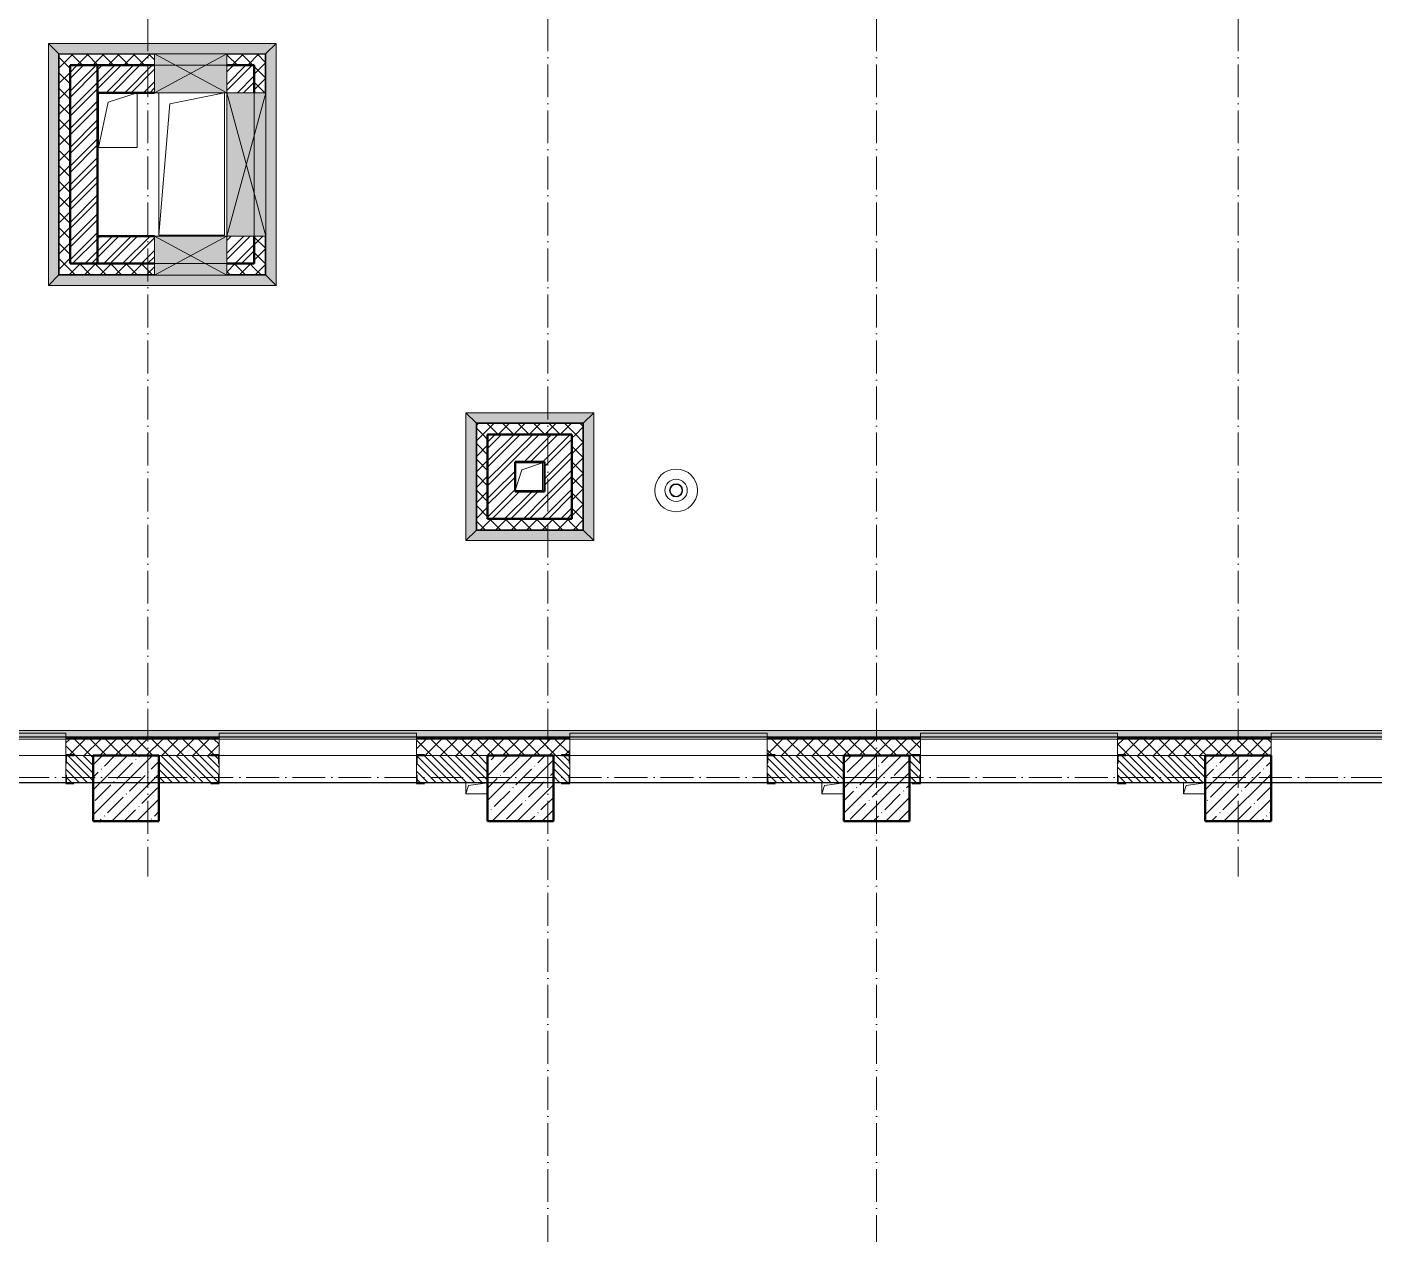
# Model space of a CAD drawing. Header units: millimetres. Extents: x -213536 to 1564669, y -45299 to 942238.
# Drawn here: x 575478 to 587773, y 634957 to 645975 of the extents above; entities that cross this region are included whole.
import ezdxf

# ---------------------------------------------------------------- set-up
doc = ezdxf.new("R2010")
doc.units = ezdxf.units.MM
doc.linetypes.add('50_200_ШТРИХ_1Т_ш5_п1_п1_', pattern=[700, 500, -100, 0, -100])
for name, color, linetype, lineweight in [('3.1) ЖБ окна 1.2 м', 102, 'Continuous', 30), ('5) Швы', 2, 'Continuous', 30), ('A-DETL-GENF-OTLN', 7, 'Continuous', 9), ('A-FLOR-____-OTLN', 7, 'Continuous', 9), ('A-GENM-____-MCUT', 7, 'Continuous', 25), ('A-GENM-____-OTLN', 7, 'Continuous', 9), ('A-GENM-____-OTLN-1', 7, 'Continuous', 25), ('A-GLAZ-____-OTLN', 7, 'Continuous', 9), ('A-WALL-____-MCUT', 7, 'Continuous', 13), ('A-WALL-____-MCUT-1', 7, 'Continuous', 9), ('A-WALL-____-MCUT-2', 7, 'Continuous', 50), ('A-WALL-____-OTLN', 7, 'Continuous', 9), ('A-WALL-____-PATT-1', 7, 'Continuous', 9), ('A-WALL-FNSH-MCUT-1', 7, 'Continuous', 9), ('S-COLS-____-MCUT', 7, 'Continuous', 50), ('S-COLS-____-OTLN', 7, 'Continuous', 9), ('S-GRID-____-OTLN-1', 7, '50_200_ШТРИХ_1Т_ш5_п1_п1_', 9)]:
    doc.layers.add(name, color=color, linetype=linetype, lineweight=lineweight)
doc.layers.add('A-GLAZ-____-OTLN-1', color=7, linetype='Continuous', lineweight=9, true_color=0xc0c0c0)
pattern_1 = [(45, (544282.64, 571544.04), (-70.71068, 70.71068), []), (135, (544282.64, 571544.04), (-70.71068, -70.71068), [])]
pattern_2 = [(135, (544282.637, 571544.04), (-35.35534, -35.35534), [])]
pattern_3 = [(45, (544282.64, 571544.04), (-85.53659, 85.53659), []), (45, (544339.66, 571544.04), (-85.53659, 85.53659), [])]

# ---------------------------------------------------------------- blocks, each defined once
blk = doc.blocks.new('BSC_Колонна _Прямоугольная - 600х600-V73-АР1_План отверстий 2 этажа в осях 1-64_Ю-ЯЯ')
at = {"layer": 'S-COLS-____-OTLN'}
h = blk.add_hatch(dxfattribs=at)
h.set_pattern_fill('FP_85', color=256, style=0, pattern_type=2)
h.set_pattern_definition([(45, (-35700, -67481.04), (-114.04925, 114.04925), []), (45, (-35585.95, -67481.04), (-114.04925, 114.04925), [201.613, -40.323, 3.353, -36.97])])
h.paths.add_polyline_path([(-300, -300), (300, -300), (300, 300), (-300, 300)], flags=0)
at = {"layer": 'S-COLS-____-MCUT'}
for p, q in [((300, 300), (-300, 300)), ((-300, 300), (-300, -300)), ((300, -300), (300, 300)), ((-300, -300), (300, -300))]:
    blk.add_line(p, q, dxfattribs=at)
blk = doc.blocks.new('BSC_Колонна _Прямоугольная - 600х600-V77-АР1_План отверстий 2 этажа в осях 1-64_Ю-ЯЯ')
at = {"layer": 'S-COLS-____-OTLN'}
h = blk.add_hatch(dxfattribs=at)
h.set_pattern_fill('FP_89', color=256, style=0, pattern_type=2)
h.set_pattern_definition([(45, (-38950, -67481.04), (-114.04925, 114.04925), []), (45, (-38835.95, -67481.04), (-114.04925, 114.04925), [201.613, -40.323, 3.353, -36.97])])
h.paths.add_polyline_path([(-300, -300), (300, -300), (300, 300), (-300, 300), (-300, 237)], flags=0)
at = {"layer": 'S-COLS-____-MCUT'}
for p, q in [((300, 300), (-300, 300)), ((-300, 300), (-300, -300)), ((300, -300), (300, 300)), ((-300, -300), (300, -300))]:
    blk.add_line(p, q, dxfattribs=at)
blk = doc.blocks.new('BSC_Колонна _Прямоугольная - 600х600-V85-АР1_План отверстий 2 этажа в осях 1-64_Ю-ЯЯ')
at = {"layer": 'S-COLS-____-OTLN'}
h = blk.add_hatch(dxfattribs=at)
h.set_pattern_fill('FP_98', color=256, style=0, pattern_type=2)
h.set_pattern_definition([(45, (-42250, -67481.04), (-114.04925, 114.04925), []), (45, (-42135.95, -67481.04), (-114.04925, 114.04925), [201.613, -40.323, 3.353, -36.97])])
h.paths.add_polyline_path([(-300, -300), (300, -300), (300, 300), (-300, 300)], flags=0)
at = {"layer": 'S-COLS-____-MCUT'}
for p, q in [((300, 300), (-300, 300)), ((-300, 300), (-300, -300)), ((300, -300), (300, 300)), ((-300, -300), (300, -300))]:
    blk.add_line(p, q, dxfattribs=at)
blk = doc.blocks.new('BSC_Колонна _Прямоугольная - 600х600-V89-АР1_План отверстий 2 этажа в осях 1-64_Ю-ЯЯ')
at = {"layer": 'S-COLS-____-OTLN'}
h = blk.add_hatch(dxfattribs=at)
h.set_pattern_fill('FP_102', color=256, style=0, pattern_type=2)
h.set_pattern_definition([(45, (-32100, -67481.04), (-114.04925, 114.04925), []), (45, (-31985.95, -67481.04), (-114.04925, 114.04925), [201.613, -40.323, 3.353, -36.97])])
h.paths.add_polyline_path([(-300, -300), (300, -300), (300, 300), (-300, 300)], flags=0)
at = {"layer": 'S-COLS-____-MCUT'}
for p, q in [((300, 300), (-300, 300)), ((-300, 300), (-300, -300)), ((300, -300), (300, 300)), ((-300, -300), (300, -300))]:
    blk.add_line(p, q, dxfattribs=at)
blk = doc.blocks.new('Фахверк_СКБ_Уголок - 250_1500-27508739-АР1_План отверстий 2 этажа в осях 1-64_Ю-ЯЯ')
at = {"layer": 'A-GENM-____-MCUT'}
for p, q in [((125, 181), (50, 181)), ((50, 181), (50, 175)), ((50, 175), (119, 175)), ((119, 175), (119, 106)), ((125, 106), (125, 181)), ((119, 106), (125, 106)), ((119, -75), (50, -75)), ((50, -75), (50, -81)), ((50, -81), (125, -81)), ((125, -6), (119, -6)), ((119, -6), (119, -75)), ((125, -81), (125, -6))]:
    blk.add_line(p, q, dxfattribs=at)
blk = doc.blocks.new('Фахверк_СКБ_Уголок - 250_1500-27504248-АР1_План отверстий 2 этажа в осях 1-64_Ю-ЯЯ')
at = {"layer": 'A-GENM-____-MCUT'}
for p, q in [((200, 181), (125, 181)), ((125, 181), (125, 106)), ((131, 106), (131, 175)), ((131, 175), (200, 175)), ((200, 175), (200, 181)), ((125, 106), (131, 106)), ((131, -6), (125, -6)), ((125, -6), (125, -81)), ((125, -81), (200, -81)), ((131, -75), (131, -6)), ((200, -75), (131, -75)), ((200, -81), (200, -75))]:
    blk.add_line(p, q, dxfattribs=at)
blk = doc.blocks.new('Фахверк_СКБ_Уголок - 250_1500_1-27508816-АР1_План отверстий 2 этажа в осях 1-64_Ю-ЯЯ')
at = {"layer": 'A-GENM-____-MCUT'}
for p, q in [((200, 181), (125, 181)), ((125, 181), (125, 106)), ((131, 106), (131, 175)), ((131, 175), (200, 175)), ((200, 175), (200, 181)), ((125, 106), (131, 106)), ((131, -6), (125, -6)), ((125, -6), (125, -81)), ((125, -81), (200, -81)), ((131, -75), (131, -6)), ((200, -75), (131, -75)), ((200, -81), (200, -75))]:
    blk.add_line(p, q, dxfattribs=at)
blk = doc.blocks.new('Отлив_СКБ - Отлив витража_СФТК-31884011-АР1_План отверстий 2 этажа в осях 1-64_Ю-ЯЯ')
at = {"layer": 'A-GLAZ-____-OTLN-1'}
for points in [[(1800, 2), (1800, 37), (0, 37), (0, 2), (1715, 2)], [(1715, 0), (1800, 0), (1800, 2), (0, 2), (0, 0)]]:
    blk.add_hatch(color=256, dxfattribs=at).paths.add_polyline_path(points, flags=0)
at = {"layer": 'A-GLAZ-____-OTLN'}
for p, q in [((0, 3), (0, 37)), ((1800, 37), (0, 37)), ((0, 2), (1800, 2)), ((1800, 37), (1800, 3)), ((1800, 0), (0, 0))]:
    blk.add_line(p, q, dxfattribs=at)
blk = doc.blocks.new('Кровельный аэратор - 143_Кровельный аэратор-15605992-АР1_План отверстий 2 этажа в осях 1-64_Ю-ЯЯ')
at = {"layer": 'A-GENM-____-OTLN'}
for radius, start, end in [(195, 360, 180), (195, 180, 360), (102, 360, 180), (102, 180, 360), (60, 360, 180), (60, 180, 360), (55, 360, 180), (55, 180, 360)]:
    blk.add_arc((0, 0), radius, start, end, dxfattribs=at)
blk = doc.blocks.new('AR_Отверстие прямоугольное _в плите_ - AR_Отверстие прямоугольное _в плите_-V173-АР1_План отверстий 2 этажа в осях 1-64_Ю-ЯЯ')
at = {"layer": 'A-GENM-____-OTLN'}
for p, q in [((-100, 50), (-100, -50)), ((-100, -50), (-75, 25)), ((-75, 25), (100, 50)), ((-100, -50), (100, -50))]:
    blk.add_line(p, q, dxfattribs=at)
blk = doc.blocks.new('AR_Отверстие прямоугольное _в плите_ - AR_Отверстие прямоугольное _в плите_-30552544-АР1_План отверстий 2 этажа в осях 1-64_Ю-ЯЯ')
at = {"layer": 'A-GENM-____-OTLN'}
for p, q in [((300, 650), (-300, 650)), ((-300, 650), (-300, -650)), ((-200, 550), (300, 650)), ((300, -650), (300, 650)), ((-300, -650), (-200, 550)), ((-300, -650), (300, -650))]:
    blk.add_line(p, q, dxfattribs=at)
blk = doc.blocks.new('AR_Отверстие прямоугольное _в плите_ - AR_Отверстие прямоугольное _в плите_-V194-АР1_План отверстий 2 этажа в осях 1-64_Ю-ЯЯ')
at = {"layer": 'A-GENM-____-OTLN'}
for p, q in [((175, 250), (-175, 250)), ((-175, 250), (-175, -250)), ((-87, 163), (175, 250)), ((175, -250), (175, 250)), ((-175, -250), (-87, 163)), ((-175, -250), (175, -250))]:
    blk.add_line(p, q, dxfattribs=at)
blk = doc.blocks.new('AR_Отверстие прямоугольное _в плите_ - AR_Отверстие прямоугольное _в плите_-30458064-АР1_План отверстий 2 этажа в осях 1-64_Ю-ЯЯ')
at = {"layer": 'A-GENM-____-OTLN'}
for p, q in [((125, 125), (-125, 125)), ((-63, 63), (125, 125)), ((125, -125), (125, 125)), ((-125, -125), (-63, 63)), ((-125, -125), (125, -125))]:
    blk.add_line(p, q, dxfattribs=at)
blk = doc.blocks.new('AR_Отверстие прямоугольное _в стене__БезПР - AR_Отверстие прямоугольное _в стене__БезПР-32490818-АР1_План отверстий 2 этажа в осях 1-64_Ю-ЯЯ')
at = {"layer": 'A-GLAZ-____-OTLN'}
blk.add_hatch(color=256, dxfattribs=at).paths.add_polyline_path([(655, -20), (655, 230), (-655, 230), (-655, -125), (655, -125)], flags=0)
at = {"layer": 'A-DETL-GENF-OTLN'}
for p, q in [((-655, -125), (-655, 230)), ((-655, 230), (655, 230)), ((655, 230), (-655, -125)), ((-655, 230), (655, -125)), ((655, 230), (-655, 230)), ((-655, 230), (-655, -125)), ((655, 230), (655, -125)), ((655, -125), (655, 230)), ((655, -125), (-655, -125)), ((-655, -125), (655, -125))]:
    blk.add_line(p, q, dxfattribs=at)
at = {"layer": 'A-GLAZ-____-OTLN'}
blk.add_line((655, 125), (-655, 125), dxfattribs=at)
blk = doc.blocks.new('AR_Отверстие прямоугольное _в стене__БезПР - AR_Отверстие прямоугольное _в стене__БезПР-32490844-АР1_План отверстий 2 этажа в осях 1-64_Ю-ЯЯ')
at = {"layer": 'A-GLAZ-____-OTLN'}
blk.add_hatch(color=256, dxfattribs=at).paths.add_polyline_path([(-330, 125), (-330, -230), (330, -230), (330, 125), (6, 125)], flags=0)
at = {"layer": 'A-DETL-GENF-OTLN'}
for p, q in [((330, 125), (-330, 125)), ((-330, 125), (-330, -230)), ((330, -230), (-330, 125)), ((-330, -230), (330, 125)), ((-330, 125), (330, 125)), ((-330, -230), (-330, 125)), ((330, -230), (330, 125)), ((330, 125), (330, -230)), ((-330, -230), (330, -230)), ((330, -230), (-330, -230))]:
    blk.add_line(p, q, dxfattribs=at)
at = {"layer": 'A-GLAZ-____-OTLN'}
blk.add_line((330, -125), (-330, -125), dxfattribs=at)
blk = doc.blocks.new('AR_Отверстие прямоугольное _в стене__БезПР - AR_Отверстие прямоугольное _в стене__БезПР-32490823-АР1_План отверстий 2 этажа в осях 1-64_Ю-ЯЯ')
at = {"layer": 'A-GLAZ-____-OTLN'}
blk.add_hatch(color=256, dxfattribs=at).paths.add_polyline_path([(6, 230), (-330, 230), (-330, -125), (330, -125), (330, 230)], flags=0)
at = {"layer": 'A-DETL-GENF-OTLN'}
for p, q in [((-330, -125), (-330, 230)), ((-330, 230), (330, 230)), ((330, 230), (-330, -125)), ((-330, 230), (330, -125)), ((330, 230), (-330, 230)), ((-330, 230), (-330, -125)), ((330, 230), (330, -125)), ((330, -125), (330, 230)), ((330, -125), (-330, -125)), ((-330, -125), (330, -125))]:
    blk.add_line(p, q, dxfattribs=at)
at = {"layer": 'A-GLAZ-____-OTLN'}
blk.add_line((330, 125), (-330, 125), dxfattribs=at)
blk = doc.blocks.new('Отлив_СКБ1 - Отлив_Шахты-32492619-АР1_План отверстий 2 этажа в осях 1-64_Ю-ЯЯ')
at = {"layer": 'A-GLAZ-____-OTLN-1'}
blk.add_hatch(color=256, dxfattribs=at).paths.add_polyline_path([(1783, 103), (1879, 199), (-199, 199), (-103, 103), (-103, 105), (1783, 105)], flags=0)
at = {"layer": 'A-GLAZ-____-OTLN'}
for p, q in [((-103, 103), (-199, 199)), ((1879, 199), (-199, 199)), ((1879, 199), (1783, 103))]:
    blk.add_line(p, q, dxfattribs=at)
blk = doc.blocks.new('Отлив_СКБ1 - Отлив_Шахты-32497784-АР1_План отверстий 2 этажа в осях 1-64_Ю-ЯЯ')
at = {"layer": 'A-GLAZ-____-OTLN-1'}
blk.add_hatch(color=256, dxfattribs=at).paths.add_polyline_path([(2009, 199), (-199, 199), (-103, 103), (-103, 105), (1913, 105), (1913, 103), (1915, 105)], flags=0)
at = {"layer": 'A-GLAZ-____-OTLN'}
for p, q in [((-103, 103), (-199, 199)), ((2009, 199), (-199, 199)), ((2009, 199), (1913, 103))]:
    blk.add_line(p, q, dxfattribs=at)
blk = doc.blocks.new('Отлив_СКБ1 - Отлив_Шахты-32497870-АР1_План отверстий 2 этажа в осях 1-64_Ю-ЯЯ')
at = {"layer": 'A-GLAZ-____-OTLN-1'}
blk.add_hatch(color=256, dxfattribs=at).paths.add_polyline_path([(969, -199), (873, -103), (873, -105), (-103, -105), (-103, -103), (-199, -199), (875, -199)], flags=0)
at = {"layer": 'A-GLAZ-____-OTLN'}
for p, q in [((-199, -199), (-103, -103)), ((873, -103), (969, -199)), ((-199, -199), (969, -199))]:
    blk.add_line(p, q, dxfattribs=at)
blk = doc.blocks.new('Отлив_СКБ1 - Отлив_Фасады на кровле-32719942-АР1_План отверстий 2 этажа в осях 1-64_Ю-ЯЯ')
at = {"layer": 'A-GLAZ-____-OTLN-1'}
blk.add_hatch(color=256, dxfattribs=at).paths.add_polyline_path([(18850, 170), (18850, 204), (20650, 204), (20650, 170), (21320, 170), (21320, 228), (228, 228), (170, 170), (2850, 170), (2850, 204), (4650, 204), (4650, 170), (6050, 170), (6050, 204), (7850, 204), (7850, 170), (9250, 170), (9250, 204), (11050, 204), (11050, 170), (12450, 170), (12450, 204), (14250, 204), (14250, 170), (15650, 170), (15650, 204), (17450, 204), (17450, 170), (18705, 170)], flags=0)
at = {"layer": 'A-GLAZ-____-OTLN'}
blk.add_line((21320, 228), (228, 228), dxfattribs=at)
blk = doc.blocks.new('2этаж')
at = {"layer": 'S-GRID-____-OTLN-1', "color": 251, "ltscale": 0.6, "true_color": 0x636466}
for p, q in [((16708.3, 549908.8), (16708.3, 525691.4)), ((20358.3, 549908.8), (20358.3, 511907.5)), ((23358.3, 549908.8), (23358.3, 511907.5)), ((26658.3, 549908.8), (26658.3, 525691.4)), ((88482.7, 526597), (-20260.4, 526597))]:
    blk.add_line(p, q, dxfattribs=at)

msp = doc.modelspace()

# ---------------------------------------------------------------- hatches: boundary and pattern name
at = {"layer": 'A-WALL-____-PATT-1'}
h = msp.add_hatch(dxfattribs=at)
h.set_pattern_fill('FP_1', color=256, style=0, pattern_type=2)
h.set_pattern_definition(pattern_1)
h.paths.add_polyline_path([(577552.6, 645625.1), (577652.6, 645625.1), (577652.6, 645725.1), (577302.6, 645725.1), (577302.6, 645625.1)], flags=0)
h.paths.add_polyline_path([(576122.6, 645625.1), (576642.6, 645625.1), (576642.6, 645725.1), (575772.6, 645725.1), (575772.6, 645625.1), (576082.5, 645625.1)], flags=0)
h = msp.add_hatch(dxfattribs=at)
h.set_pattern_fill('FP_1', color=256, style=0, pattern_type=2)
h.set_pattern_definition(pattern_1)
h.paths.add_polyline_path([(575872.6, 643815.1), (575872.6, 645625.1), (575772.6, 645625.1), (575772.6, 643815.1)], flags=0)
h = msp.add_hatch(dxfattribs=at)
h.set_pattern_fill('FP_3', color=256, style=0, pattern_type=2)
h.set_pattern_definition(pattern_3)
h.paths.add_polyline_path([(576122.6, 643815.1), (576122.6, 645625.1), (575872.6, 645625.1), (575872.6, 643815.1), (576082.5, 643815.1)], flags=0)
h = msp.add_hatch(dxfattribs=at)
h.set_pattern_fill('FP_3', color=256, style=0, pattern_type=2)
h.set_pattern_definition(pattern_3)
h.paths.add_polyline_path([(577552.6, 645375.1), (577552.6, 645625.1), (577302.6, 645625.1), (577302.6, 645375.1)], flags=0)
h.paths.add_polyline_path([(576642.6, 645375.1), (576642.6, 645625.1), (576122.6, 645625.1), (576122.6, 645375.1)], flags=0)
h = msp.add_hatch(dxfattribs=at)
h.set_pattern_fill('FP_1', color=256, style=0, pattern_type=2)
h.set_pattern_definition(pattern_1)
h.paths.add_polyline_path([(577652.6, 643715.1), (577652.6, 644065.1), (577552.6, 644065.1), (577552.6, 643715.1)], flags=0)
h.paths.add_polyline_path([(577552.6, 645375.1), (577652.6, 645375.1), (577652.6, 645625.1), (577552.6, 645625.1)], flags=0)
h = msp.add_hatch(dxfattribs=at)
h.set_pattern_fill('FP_3', color=256, style=0, pattern_type=2)
h.set_pattern_definition(pattern_3)
h.paths.add_polyline_path([(576642.6, 643815.1), (576642.6, 644065.1), (576122.6, 644065.1), (576122.6, 643815.1)], flags=0)
h = msp.add_hatch(dxfattribs=at)
h.set_pattern_fill('FP_3', color=256, style=0, pattern_type=2)
h.set_pattern_definition(pattern_3)
h.paths.add_polyline_path([(577552.6, 643815.1), (577552.6, 644065.1), (577302.6, 644065.1), (577302.6, 643815.1), (577408.1, 643815.1)], flags=0)
h = msp.add_hatch(dxfattribs=at)
h.set_pattern_fill('FP_1', color=256, style=0, pattern_type=2)
h.set_pattern_definition(pattern_1)
h.paths.add_polyline_path([(577408.1, 643715.1), (577552.6, 643715.1), (577552.6, 643815.1), (577302.6, 643815.1), (577302.6, 643715.1)], flags=0)
h.paths.add_polyline_path([(576082.5, 643715.1), (576642.6, 643715.1), (576642.6, 643815.1), (575772.6, 643815.1), (575772.6, 643715.1)], flags=0)
h = msp.add_hatch(dxfattribs=at)
h.set_pattern_fill('FP_1', color=256, style=0, pattern_type=2)
h.set_pattern_definition(pattern_1)
h.paths.add_polyline_path([(580552.6, 642255.1), (580552.6, 642355.1), (579582.6, 642355.1), (579582.6, 642255.1), (580501.2, 642255.1)], flags=0)
h = msp.add_hatch(dxfattribs=at)
h.set_pattern_fill('FP_1', color=256, style=0, pattern_type=2)
h.set_pattern_definition(pattern_1)
h.paths.add_polyline_path([(579682.6, 641485.1), (579682.6, 642255.1), (579582.6, 642255.1), (579582.6, 641485.1), (579617.5, 641485.1)], flags=0)
h = msp.add_hatch(dxfattribs=at)
h.set_pattern_fill('FP_3', color=256, style=0, pattern_type=2)
h.set_pattern_definition(pattern_3)
h.paths.add_polyline_path([(579932.6, 642005.1), (580452.6, 642005.1), (580452.6, 642255.1), (579682.6, 642255.1), (579682.6, 642005.1)], flags=0)
h = msp.add_hatch(dxfattribs=at)
h.set_pattern_fill('FP_1', color=256, style=0, pattern_type=2)
h.set_pattern_definition(pattern_1)
h.paths.add_polyline_path([(580552.6, 641385.1), (580552.6, 642255.1), (580452.6, 642255.1), (580452.6, 641385.1), (580501.2, 641385.1)], flags=0)
h = msp.add_hatch(dxfattribs=at)
h.set_pattern_fill('FP_3', color=256, style=0, pattern_type=2)
h.set_pattern_definition(pattern_3)
h.paths.add_polyline_path([(579932.6, 641735.1), (579932.6, 642005.1), (579682.6, 642005.1), (579682.6, 641735.1)], flags=0)
h = msp.add_hatch(dxfattribs=at)
h.set_pattern_fill('FP_3', color=256, style=0, pattern_type=2)
h.set_pattern_definition(pattern_3)
h.paths.add_polyline_path([(580452.6, 641485.1), (580452.6, 642005.1), (580202.6, 642005.1), (580202.6, 641485.1)], flags=0)
h = msp.add_hatch(dxfattribs=at)
h.set_pattern_fill('FP_3', color=256, style=0, pattern_type=2)
h.set_pattern_definition(pattern_3)
h.paths.add_polyline_path([(579682.6, 641485.1), (580202.6, 641485.1), (580202.6, 641735.1), (579682.6, 641735.1), (579682.6, 641683.9)], flags=0)
h = msp.add_hatch(dxfattribs=at)
h.set_pattern_fill('FP_1', color=256, style=0, pattern_type=2)
h.set_pattern_definition(pattern_1)
h.paths.add_polyline_path([(579617.5, 641385.1), (580452.6, 641385.1), (580452.6, 641485.1), (579582.6, 641485.1), (579582.6, 641385.1)], flags=0)
h = msp.add_hatch(dxfattribs=at)
h.set_pattern_fill('FP_1', color=256, style=0, pattern_type=2)
h.set_pattern_definition(pattern_1)
h.paths.add_polyline_path([(589482.6, 639325.1), (589497.6, 639325.1), (589497.6, 639475.1), (588632.6, 639475.1), (588632.6, 639325.1), (589338.7, 639325.1)], flags=0)
h.paths.add_polyline_path([(585803.7, 639325.1), (586832.6, 639325.1), (586832.6, 639475.1), (585432.6, 639475.1), (585432.6, 639331.1), (585507.6, 639331.1), (585507.6, 639325.1)], flags=0)
h.paths.add_polyline_path([(583532.6, 639325.1), (583557.6, 639325.1), (583557.6, 639331.1), (583632.6, 639331.1), (583632.6, 639475.1), (582232.6, 639475.1), (582232.6, 639331.1), (582307.6, 639331.1), (582307.6, 639325.1), (583152.5, 639325.1)], flags=0)
h.paths.add_polyline_path([(579617.5, 639325.1), (580357.6, 639325.1), (580357.6, 639331.1), (580432.6, 639331.1), (580432.6, 639475.1), (579032.6, 639475.1), (579032.6, 639331.1), (579107.6, 639331.1), (579107.6, 639325.1)], flags=0)
h.paths.add_polyline_path([(577157.6, 639325.1), (577157.6, 639331.1), (577232.6, 639331.1), (577232.6, 639475.1), (575832.6, 639475.1), (575832.6, 639331.1), (575907.6, 639331.1), (575907.6, 639325.1), (576966.2, 639325.1)], flags=0)
h.paths.add_polyline_path([(573957.6, 639325.1), (573957.6, 639331.1), (574032.6, 639331.1), (574032.6, 639475.1), (572632.6, 639475.1), (572632.6, 639331.1), (572707.6, 639331.1), (572707.6, 639325.1), (573532.6, 639325.1)], flags=0)
h.paths.add_polyline_path([(570757.6, 639325.1), (570757.6, 639331.1), (570832.6, 639331.1), (570832.6, 639475.1), (567982.6, 639475.1), (567982.6, 639325.1), (569012.5, 639325.1)], flags=0)
h = msp.add_hatch(dxfattribs=at)
h.set_pattern_fill('FP_6', color=256, style=0, pattern_type=2)
h.set_pattern_definition(pattern_2)
h.paths.add_polyline_path([(576082.5, 639075.1), (576082.6, 639075.1), (576082.5, 639325.1), (575838.6, 639325.1), (575838.6, 639256.1), (575832.6, 639256.1), (575832.6, 639144.1), (575838.6, 639144.1), (575838.6, 639075.1), (575907.6, 639075.1)], flags=0)
h.paths.add_polyline_path([(574026.6, 639075.1), (574026.6, 639144.1), (574032.6, 639144.1), (574032.6, 639256.1), (574026.6, 639256.1), (574026.6, 639325.1), (573532.6, 639325.1), (573532.6, 639075.1), (573957.6, 639075.1)], flags=0)
h = msp.add_hatch(dxfattribs=at)
h.set_pattern_fill('FP_6', color=256, style=0, pattern_type=2)
h.set_pattern_definition(pattern_2)
h.paths.add_polyline_path([(579617.5, 639075.1), (579682.6, 639075.1), (579682.6, 639325.1), (579038.6, 639325.1), (579038.6, 639256.1), (579032.6, 639256.1), (579032.6, 639144.1), (579038.6, 639144.1), (579038.6, 639075.1), (579107.6, 639075.1)], flags=0)
h.paths.add_polyline_path([(576966.2, 639075.1), (577226.6, 639075.1), (577226.6, 639144.1), (577232.6, 639144.1), (577232.6, 639256.1), (577226.6, 639256.1), (577226.6, 639325.1), (576682.6, 639325.1), (576682.6, 639075.1)], flags=0)
h = msp.add_hatch(dxfattribs=at)
h.set_pattern_fill('FP_6', color=256, style=0, pattern_type=2)
h.set_pattern_definition(pattern_2)
h.paths.add_polyline_path([(582268.7, 639075.1), (582932.6, 639075.1), (582932.6, 639325.1), (582238.6, 639325.1), (582238.6, 639256.1), (582232.6, 639256.1), (582232.6, 639144.1), (582238.6, 639144.1), (582238.6, 639075.1)], flags=0)
h.paths.add_polyline_path([(580426.6, 639075.1), (580426.6, 639144.1), (580432.6, 639144.1), (580432.6, 639256.1), (580426.6, 639256.1), (580426.6, 639325.1), (580282.6, 639325.1), (580282.6, 639075.1), (580357.6, 639075.1)], flags=0)
h = msp.add_hatch(dxfattribs=at)
h.set_pattern_fill('FP_6', color=256, style=0, pattern_type=2)
h.set_pattern_definition(pattern_2)
h.paths.add_polyline_path([(585438.6, 639075.1), (586232.6, 639075.1), (586232.6, 639325.1), (585438.6, 639325.1), (585438.6, 639256.1), (585432.6, 639256.1), (585432.6, 639144.1), (585438.6, 639144.1), (585438.6, 639077)], flags=0)
h.paths.add_polyline_path([(583557.6, 639075.1), (583626.6, 639075.1), (583626.6, 639144.1), (583632.6, 639144.1), (583632.6, 639256.1), (583626.6, 639256.1), (583626.6, 639325.1), (583532.6, 639325.1), (583532.6, 639075.1)], flags=0)

# ---------------------------------------------------------------- linework, layer by layer
at = {"layer": '5) Швы', "color": 2, "lineweight": 30}
msp.add_lwpolyline([(589482.6, 639075.1), (567982.6, 639075.1)], dxfattribs=at)
at = {"layer": 'A-FLOR-____-OTLN'}
for p, q in [((576132.6, 645374.7), (576482.6, 645374.7)), ((576132.6, 644874.7), (576132.6, 645374.7)), ((576482.6, 645374.7), (576482.6, 644874.7)), ((576682.6, 645374.7), (577282.6, 645374.7)), ((576682.6, 644074.7), (576682.6, 645374.7)), ((577282.6, 645374.7), (577282.6, 644074.7)), ((576482.6, 644874.7), (576132.6, 644874.7)), ((577282.6, 644074.7), (576682.6, 644074.7)), ((579932.6, 641995.1), (580182.6, 641995.1)), ((580182.6, 641995.1), (580182.6, 641745.1)), ((580182.6, 641745.1), (579932.6, 641745.1))]:
    msp.add_line(p, q, dxfattribs=at)
at = {"layer": 'A-WALL-____-MCUT'}
for p, q in [((575907.6, 639325.1), (576082.6, 639325.1)), ((576682.6, 639325.1), (577157.6, 639325.1)), ((579107.6, 639325.1), (579682.6, 639325.1)), ((580282.6, 639325.1), (580357.6, 639325.1)), ((582307.6, 639325.1), (582932.6, 639325.1)), ((583532.6, 639325.1), (583557.6, 639325.1)), ((585507.6, 639325.1), (586232.6, 639325.1)), ((575832.6, 639256.1), (575832.6, 639144.1)), ((577232.6, 639144.1), (577232.6, 639256.1)), ((579032.6, 639256.1), (579032.6, 639144.1)), ((580432.6, 639144.1), (580432.6, 639256.1)), ((582232.6, 639256.1), (582232.6, 639144.1)), ((583632.6, 639144.1), (583632.6, 639256.1)), ((585432.6, 639256.1), (585432.6, 639144.1)), ((575907.6, 639075.1), (576082.6, 639075.1)), ((576682.6, 639075.1), (577157.6, 639075.1)), ((579107.6, 639075.1), (579682.6, 639075.1)), ((580282.6, 639075.1), (580357.6, 639075.1)), ((582307.6, 639075.1), (582932.6, 639075.1)), ((583532.6, 639075.1), (583557.6, 639075.1)), ((585507.6, 639075.1), (586232.6, 639075.1))]:
    msp.add_line(p, q, dxfattribs=at)
at = {"layer": 'A-WALL-____-MCUT-1'}
for p, q in [((575769.6, 645730.1), (575767.6, 645730.1)), ((575767.6, 645730.1), (575767.6, 645728.1)), ((576642.6, 645728.1), (575767.6, 645728.1)), ((575767.6, 645725.1), (575769.6, 645725.1)), ((575769.6, 645730.1), (575769.6, 643710.1)), ((576642.6, 645725.1), (575772.6, 645725.1)), ((575772.6, 645725.1), (575772.6, 643715.1)), ((577657.6, 645728.1), (577302.6, 645728.1)), ((577652.6, 645725.1), (577302.6, 645725.1)), ((577652.6, 645375.1), (577652.6, 645725.1)), ((577657.6, 645730.1), (577655.6, 645730.1)), ((577655.6, 645375.1), (577655.6, 645730.1)), ((577657.6, 645725.1), (577655.6, 645725.1)), ((577657.6, 645728.1), (577657.6, 645730.1)), ((577652.6, 643715.1), (577652.6, 644065.1)), ((577655.6, 643710.1), (577655.6, 644065.1)), ((575769.6, 643715.1), (575767.6, 643715.1)), ((575767.6, 643712.1), (576642.6, 643712.1)), ((575767.6, 643712.1), (575767.6, 643710.1)), ((575767.6, 643710.1), (575769.6, 643710.1)), ((575772.6, 643715.1), (576642.6, 643715.1)), ((577302.6, 643715.1), (577652.6, 643715.1)), ((577302.6, 643712.1), (577657.6, 643712.1)), ((577652.6, 643710.1), (577652.6, 643712.1)), ((577655.6, 643710.1), (577657.6, 643710.1)), ((577657.6, 643710.1), (577657.6, 643712.1)), ((579579.6, 642360.1), (579577.6, 642360.1)), ((579577.6, 642360.1), (579577.6, 642358.1)), ((580557.6, 642358.1), (579577.6, 642358.1)), ((579577.6, 642355.1), (579579.6, 642355.1)), ((579579.6, 642360.1), (579579.6, 641380.1)), ((580552.6, 642355.1), (579582.6, 642355.1)), ((579582.6, 642355.1), (579582.6, 641385.1)), ((580552.6, 641385.1), (580552.6, 642355.1)), ((580557.6, 642360.1), (580555.6, 642360.1)), ((580555.6, 641380.1), (580555.6, 642360.1)), ((580555.6, 642355.1), (580557.6, 642355.1)), ((580557.6, 642358.1), (580557.6, 642360.1)), ((579579.6, 641385.1), (579577.6, 641385.1)), ((579577.6, 641382.1), (580557.6, 641382.1)), ((579577.6, 641382.1), (579577.6, 641380.1)), ((579577.6, 641380.1), (579579.6, 641380.1)), ((579582.6, 641385.1), (580552.6, 641385.1)), ((580552.6, 641382.1), (580552.6, 641380.1)), ((580555.6, 641380.1), (580557.6, 641380.1)), ((580557.6, 641380.1), (580557.6, 641382.1)), ((577232.6, 639487.1), (575832.6, 639487.1)), ((577232.6, 639481.1), (575832.6, 639481.1)), ((577232.6, 639475.1), (575832.6, 639475.1)), ((575832.6, 639475.1), (575832.6, 639331.1)), ((577232.6, 639331.1), (577232.6, 639475.1)), ((580432.6, 639487.1), (579032.6, 639487.1)), ((580432.6, 639481.1), (579032.6, 639481.1)), ((580432.6, 639475.1), (579032.6, 639475.1)), ((579032.6, 639475.1), (579032.6, 639331.1)), ((580432.6, 639331.1), (580432.6, 639475.1)), ((583632.6, 639487.1), (582232.6, 639487.1)), ((583632.6, 639481.1), (582232.6, 639481.1)), ((582232.6, 639475.1), (582232.6, 639475.1)), ((582232.6, 639475.1), (582232.6, 639331.1)), ((583632.6, 639331.1), (583632.6, 639475.1)), ((586832.6, 639487.1), (585432.6, 639487.1)), ((586832.6, 639481.1), (585432.6, 639481.1)), ((585432.6, 639475.1), (585432.6, 639475.1)), ((585432.6, 639475.1), (585432.6, 639331.1)), ((586832.6, 639325.1), (586832.6, 639475.1))]:
    msp.add_line(p, q, dxfattribs=at)
at = {"layer": 'A-WALL-____-MCUT-2'}
for p, q in [((576642.6, 645625.1), (575872.6, 645625.1)), ((575872.6, 645625.1), (575872.6, 643815.1)), ((576122.6, 643815.1), (576122.6, 645625.1)), ((577302.6, 645625.1), (577552.6, 645625.1)), ((577552.6, 645375.1), (577552.6, 645625.1)), ((576122.6, 645375.1), (576642.6, 645375.1)), ((576642.6, 644065.1), (576122.6, 644065.1)), ((577552.6, 643815.1), (577552.6, 644065.1)), ((576642.6, 643815.1), (575872.6, 643815.1)), ((577302.6, 643815.1), (577552.6, 643815.1)), ((580452.6, 642255.1), (579682.6, 642255.1)), ((579682.6, 642255.1), (579682.6, 641485.1)), ((580452.6, 641485.1), (580452.6, 642255.1)), ((579932.6, 642005.1), (580202.6, 642005.1)), ((579932.6, 641735.1), (579932.6, 642005.1)), ((580202.6, 642005.1), (580202.6, 641735.1)), ((580202.6, 641735.1), (579932.6, 641735.1)), ((579682.6, 641485.1), (580452.6, 641485.1))]:
    msp.add_line(p, q, dxfattribs=at)
at = {"layer": 'A-WALL-____-OTLN'}
for p, q in [((574032.6, 639475.1), (575832.6, 639475.1)), ((577232.6, 639475.1), (579032.6, 639475.1)), ((580432.6, 639475.1), (582232.6, 639475.1)), ((583632.6, 639475.1), (585432.6, 639475.1)), ((586832.6, 639475.1), (588632.6, 639475.1)), ((575832.6, 639325.1), (574032.6, 639325.1)), ((579032.6, 639325.1), (577232.6, 639325.1)), ((582232.6, 639325.1), (580432.6, 639325.1)), ((585432.6, 639325.1), (583632.6, 639325.1)), ((575832.6, 639075.1), (574032.6, 639075.1)), ((579032.6, 639075.1), (577232.6, 639075.1)), ((582232.6, 639075.1), (580432.6, 639075.1)), ((585432.6, 639075.1), (583632.6, 639075.1)), ((588632.6, 639075.1), (586832.6, 639075.1))]:
    msp.add_line(p, q, dxfattribs=at)
at = {"layer": 'A-WALL-FNSH-MCUT-1'}
for p, q in [((575767.6, 645728.1), (575767.6, 643712.1)), ((576642.6, 645730.1), (575769.6, 645730.1)), ((577655.6, 645730.1), (577302.6, 645730.1)), ((577657.6, 645375.1), (577657.6, 645728.1)), ((577552.6, 645375.1), (577552.6, 645375.1)), ((577657.6, 643712.1), (577657.6, 644065.1)), ((575769.6, 643710.1), (576642.6, 643710.1)), ((577302.6, 643710.1), (577655.6, 643710.1)), ((579577.6, 642358.1), (579577.6, 641382.1)), ((580555.6, 642360.1), (579579.6, 642360.1)), ((580557.6, 641382.1), (580557.6, 642358.1)), ((579579.6, 641380.1), (580555.6, 641380.1)), ((577232.6, 639495.1), (575832.6, 639495.1)), ((575832.6, 639495.1), (575832.6, 639475.1)), ((577232.6, 639475.1), (577232.6, 639495.1)), ((580432.6, 639495.1), (579032.6, 639495.1)), ((579032.6, 639495.1), (579032.6, 639475.1)), ((580432.6, 639475.1), (580432.6, 639495.1)), ((583632.6, 639495.1), (582232.6, 639495.1)), ((582232.6, 639495.1), (582232.6, 639475.1)), ((582232.6, 639475.1), (583632.6, 639475.1)), ((583632.6, 639475.1), (583632.6, 639495.1)), ((586832.6, 639495.1), (585432.6, 639495.1)), ((585432.6, 639495.1), (585432.6, 639475.1)), ((585432.6, 639475.1), (586832.6, 639475.1)), ((586832.6, 639475.1), (586832.6, 639495.1))]:
    msp.add_line(p, q, dxfattribs=at)

# ---------------------------------------------------------------- block references
at = {"layer": '3.1) ЖБ окна 1.2 м'}
msp.add_blockref('2этаж', (559874.3, 112528.1), dxfattribs=at)
at = {"layer": 'A-GENM-____-OTLN'}
for name, p in [('AR_Отверстие прямоугольное _в плите_ - AR_Отверстие прямоугольное _в плите_-V194-АР1_План отверстий 2 этажа в осях 1-64_Ю-ЯЯ', (576307.6, 645124.7)), ('AR_Отверстие прямоугольное _в плите_ - AR_Отверстие прямоугольное _в плите_-30552544-АР1_План отверстий 2 этажа в осях 1-64_Ю-ЯЯ', (576982.6, 644724.7)), ('AR_Отверстие прямоугольное _в плите_ - AR_Отверстие прямоугольное _в плите_-30458064-АР1_План отверстий 2 этажа в осях 1-64_Ю-ЯЯ', (580057.6, 641870.1)), ('Кровельный аэратор - 143_Кровельный аэратор-15605992-АР1_План отверстий 2 этажа в осях 1-64_Ю-ЯЯ', (581402.6, 641745.1)), ('AR_Отверстие прямоугольное _в плите_ - AR_Отверстие прямоугольное _в плите_-V173-АР1_План отверстий 2 этажа в осях 1-64_Ю-ЯЯ', (579582.6, 639025.1)), ('AR_Отверстие прямоугольное _в плите_ - AR_Отверстие прямоугольное _в плите_-V173-АР1_План отверстий 2 этажа в осях 1-64_Ю-ЯЯ', (582832.6, 639025.1)), ('AR_Отверстие прямоугольное _в плите_ - AR_Отверстие прямоугольное _в плите_-V173-АР1_План отверстий 2 этажа в осях 1-64_Ю-ЯЯ', (586132.6, 639025.1))]:
    msp.add_blockref(name, p, dxfattribs=at)
at = {"layer": 'A-GENM-____-OTLN-1', "rotation": 180}
for name, p in [('Фахверк_СКБ_Уголок - 250_1500-27508739-АР1_План отверстий 2 этажа в осях 1-64_Ю-ЯЯ', (575957.6, 639250.1)), ('Фахверк_СКБ_Уголок - 250_1500-27504248-АР1_План отверстий 2 этажа в осях 1-64_Ю-ЯЯ', (577357.6, 639250.1)), ('Фахверк_СКБ_Уголок - 250_1500-27508739-АР1_План отверстий 2 этажа в осях 1-64_Ю-ЯЯ', (579157.6, 639250.1)), ('Фахверк_СКБ_Уголок - 250_1500_1-27508816-АР1_План отверстий 2 этажа в осях 1-64_Ю-ЯЯ', (580557.6, 639250.1)), ('Фахверк_СКБ_Уголок - 250_1500-27508739-АР1_План отверстий 2 этажа в осях 1-64_Ю-ЯЯ', (582357.6, 639250.1)), ('Фахверк_СКБ_Уголок - 250_1500_1-27508816-АР1_План отверстий 2 этажа в осях 1-64_Ю-ЯЯ', (583757.6, 639250.1)), ('Фахверк_СКБ_Уголок - 250_1500-27508739-АР1_План отверстий 2 этажа в осях 1-64_Ю-ЯЯ', (585557.6, 639250.1))]:
    msp.add_blockref(name, p, dxfattribs=at)
at = {"layer": 'A-GLAZ-____-OTLN'}
for name, p in [('Отлив_СКБ1 - Отлив_Шахты-32492619-АР1_План отверстий 2 этажа в осях 1-64_Ю-ЯЯ', (575872.6, 645625.1)), ('Отлив_СКБ1 - Отлив_Шахты-32497870-АР1_План отверстий 2 этажа в осях 1-64_Ю-ЯЯ', (579682.6, 641485.1)), ('Отлив_СКБ1 - Отлив_Фасады на кровле-32719942-АР1_План отверстий 2 этажа в осях 1-64_Ю-ЯЯ', (567982.6, 639325.1)), ('Отлив_СКБ - Отлив витража_СФТК-31884011-АР1_План отверстий 2 этажа в осях 1-64_Ю-ЯЯ', (574032.6, 639492.1)), ('Отлив_СКБ - Отлив витража_СФТК-31884011-АР1_План отверстий 2 этажа в осях 1-64_Ю-ЯЯ', (577232.6, 639492.1)), ('Отлив_СКБ - Отлив витража_СФТК-31884011-АР1_План отверстий 2 этажа в осях 1-64_Ю-ЯЯ', (580432.6, 639492.1)), ('Отлив_СКБ - Отлив витража_СФТК-31884011-АР1_План отверстий 2 этажа в осях 1-64_Ю-ЯЯ', (583632.6, 639492.1)), ('Отлив_СКБ - Отлив витража_СФТК-31884011-АР1_План отверстий 2 этажа в осях 1-64_Ю-ЯЯ', (586832.6, 639492.1))]:
    msp.add_blockref(name, p, dxfattribs=at)
for name, p, rotation in [('Отлив_СКБ1 - Отлив_Шахты-32497784-АР1_План отверстий 2 этажа в осях 1-64_Ю-ЯЯ', (575872.6, 643815.1), 89.99999999999986), ('AR_Отверстие прямоугольное _в стене__БезПР - AR_Отверстие прямоугольное _в стене__БезПР-32490844-АР1_План отверстий 2 этажа в осях 1-64_Ю-ЯЯ', (576972.6, 645500.1), 180), ('Отлив_СКБ1 - Отлив_Шахты-32497784-АР1_План отверстий 2 этажа в осях 1-64_Ю-ЯЯ', (577552.6, 645625.1), 269.9999999999998), ('AR_Отверстие прямоугольное _в стене__БезПР - AR_Отверстие прямоугольное _в стене__БезПР-32490818-АР1_План отверстий 2 этажа в осях 1-64_Ю-ЯЯ', (577427.6, 644720.1), 270), ('AR_Отверстие прямоугольное _в стене__БезПР - AR_Отверстие прямоугольное _в стене__БезПР-32490823-АР1_План отверстий 2 этажа в осях 1-64_Ю-ЯЯ', (576972.6, 643940.1), 180), ('Отлив_СКБ1 - Отлив_Шахты-32492619-АР1_План отверстий 2 этажа в осях 1-64_Ю-ЯЯ', (577552.6, 643815.1), 180), ('Отлив_СКБ1 - Отлив_Шахты-32497870-АР1_План отверстий 2 этажа в осях 1-64_Ю-ЯЯ', (579682.6, 642255.1), 270), ('Отлив_СКБ1 - Отлив_Шахты-32497870-АР1_План отверстий 2 этажа в осях 1-64_Ю-ЯЯ', (580452.6, 642255.1), 180), ('Отлив_СКБ1 - Отлив_Шахты-32497870-АР1_План отверстий 2 этажа в осях 1-64_Ю-ЯЯ', (580452.6, 641485.1), 90)]:
    msp.add_blockref(name, p, dxfattribs=dict(at, rotation=rotation))
at = {"layer": 'S-COLS-____-OTLN'}
for name, p in [('BSC_Колонна _Прямоугольная - 600х600-V89-АР1_План отверстий 2 этажа в осях 1-64_Ю-ЯЯ', (576382.6, 639025.1)), ('BSC_Колонна _Прямоугольная - 600х600-V73-АР1_План отверстий 2 этажа в осях 1-64_Ю-ЯЯ', (579982.6, 639025.1)), ('BSC_Колонна _Прямоугольная - 600х600-V77-АР1_План отверстий 2 этажа в осях 1-64_Ю-ЯЯ', (583232.6, 639025.1)), ('BSC_Колонна _Прямоугольная - 600х600-V85-АР1_План отверстий 2 этажа в осях 1-64_Ю-ЯЯ', (586532.6, 639025.1))]:
    msp.add_blockref(name, p, dxfattribs=at)

doc.saveas('drawing.dxf')
